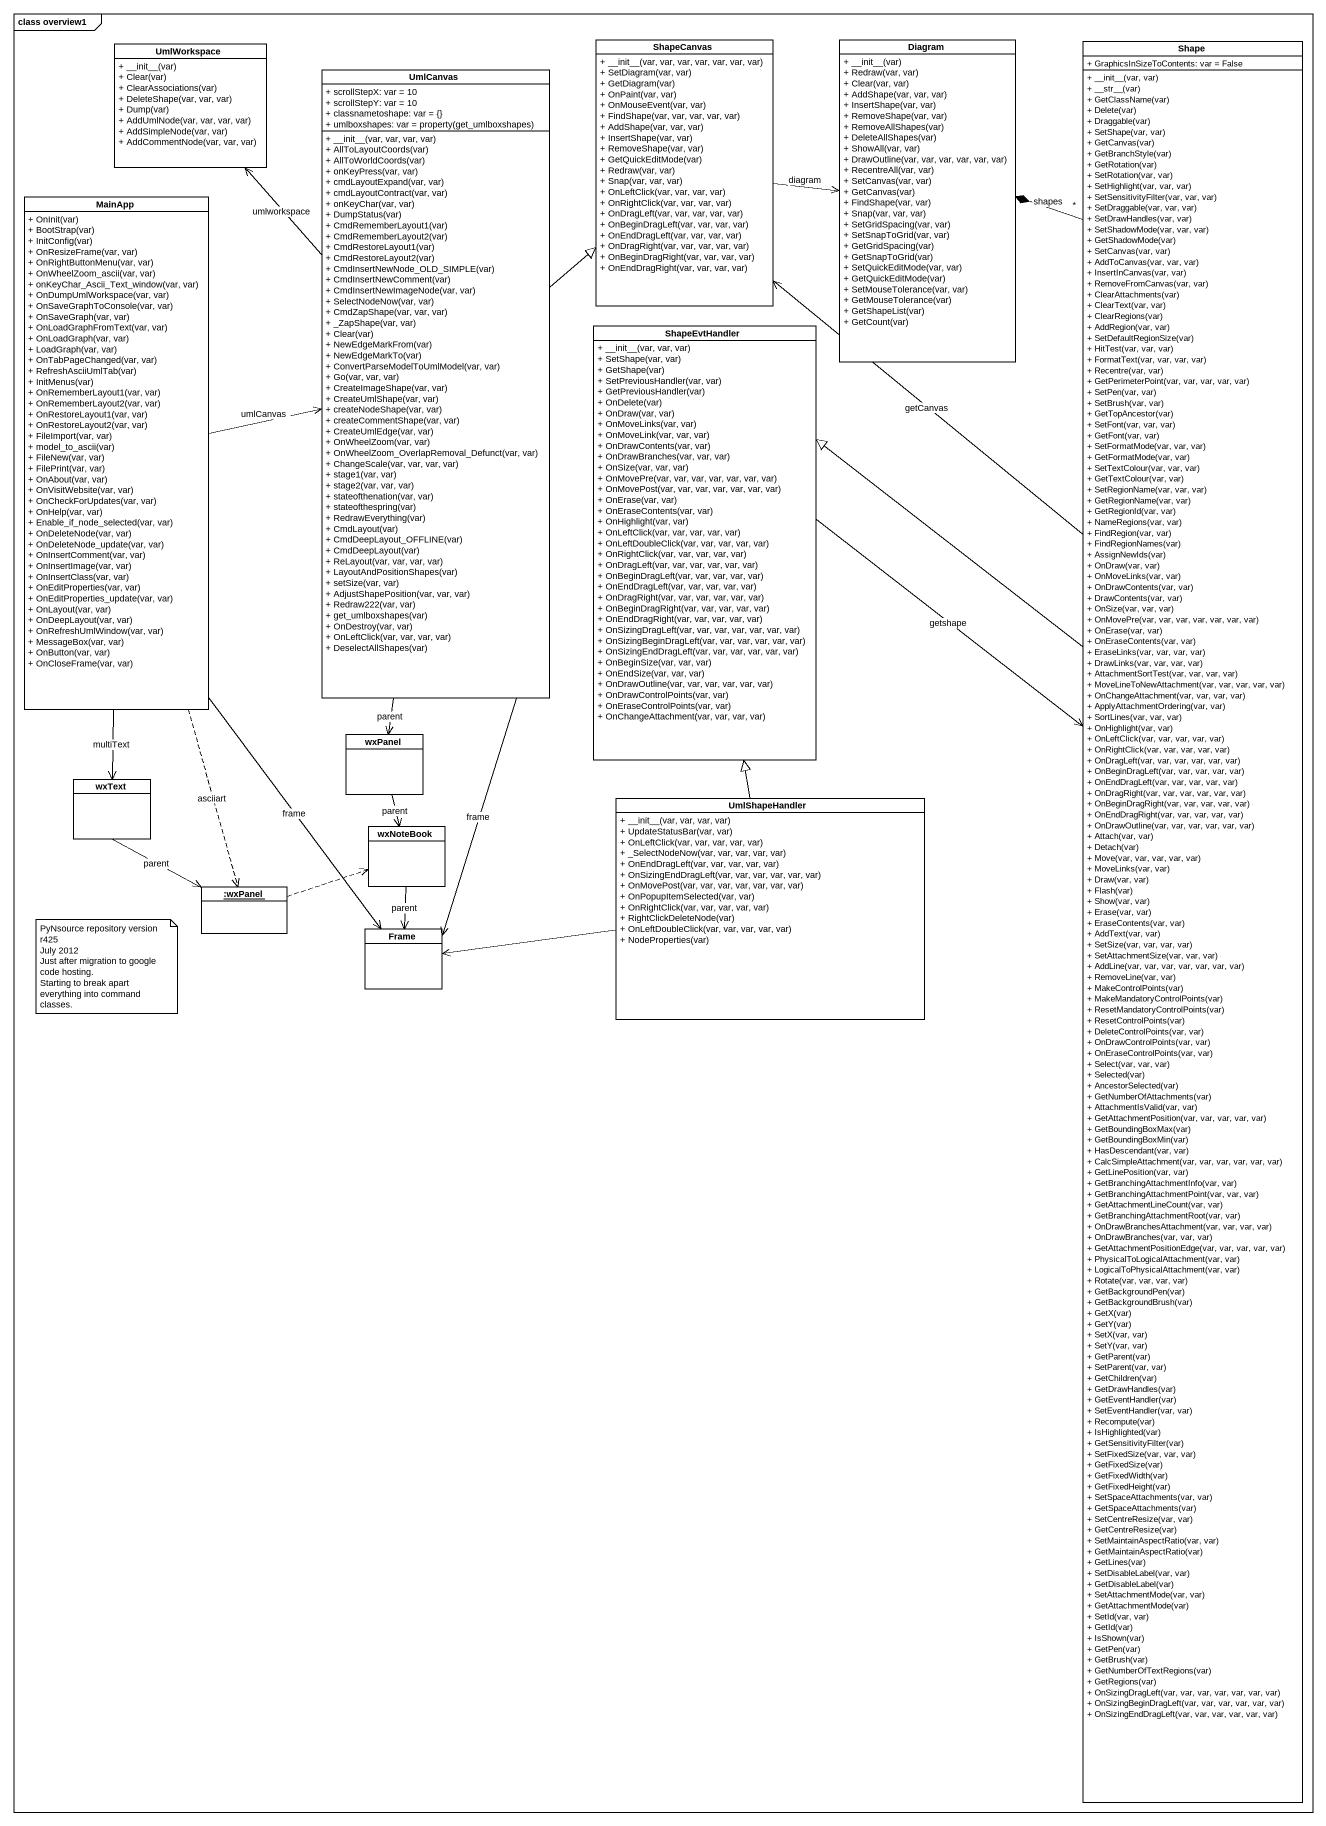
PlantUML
@startuml
mainframe class overview1
hide circle
hide empty members
skinparam classAttributeIconSize 0
class UmlWorkspace {
  + ~__init~__(var)
  + Clear(var)
  + ClearAssociations(var)
  + DeleteShape(var, var, var)
  + Dump(var)
  + AddUmlNode(var, var, var, var)
  + AddSimpleNode(var, var)
  + AddCommentNode(var, var, var)
}
class ShapeCanvas {
  + ~__init~__(var, var, var, var, var, var, var)
  + SetDiagram(var, var)
  + GetDiagram(var)
  + OnPaint(var, var)
  + OnMouseEvent(var, var)
  + FindShape(var, var, var, var, var)
  + AddShape(var, var, var)
  + InsertShape(var, var)
  + RemoveShape(var, var)
  + GetQuickEditMode(var)
  + Redraw(var, var)
  + Snap(var, var, var)
  + OnLeftClick(var, var, var, var)
  + OnRightClick(var, var, var, var)
  + OnDragLeft(var, var, var, var, var)
  + OnBeginDragLeft(var, var, var, var)
  + OnEndDragLeft(var, var, var, var)
  + OnDragRight(var, var, var, var, var)
  + OnBeginDragRight(var, var, var, var)
  + OnEndDragRight(var, var, var, var)
}
class Diagram {
  + ~__init~__(var)
  + Redraw(var, var)
  + Clear(var, var)
  + AddShape(var, var, var)
  + InsertShape(var, var)
  + RemoveShape(var, var)
  + RemoveAllShapes(var)
  + DeleteAllShapes(var)
  + ShowAll(var, var)
  + DrawOutline(var, var, var, var, var, var)
  + RecentreAll(var, var)
  + SetCanvas(var, var)
  + GetCanvas(var)
  + FindShape(var, var)
  + Snap(var, var, var)
  + SetGridSpacing(var, var)
  + SetSnapToGrid(var, var)
  + GetGridSpacing(var)
  + GetSnapToGrid(var)
  + SetQuickEditMode(var, var)
  + GetQuickEditMode(var)
  + SetMouseTolerance(var, var)
  + GetMouseTolerance(var)
  + GetShapeList(var)
  + GetCount(var)
}
class Shape {
  + GraphicsInSizeToContents: var = False
  + ~__init~__(var, var)
  + ~__str~__(var)
  + GetClassName(var)
  + Delete(var)
  + Draggable(var)
  + SetShape(var, var)
  + GetCanvas(var)
  + GetBranchStyle(var)
  + GetRotation(var)
  + SetRotation(var, var)
  + SetHighlight(var, var, var)
  + SetSensitivityFilter(var, var, var)
  + SetDraggable(var, var, var)
  + SetDrawHandles(var, var)
  + SetShadowMode(var, var, var)
  + GetShadowMode(var)
  + SetCanvas(var, var)
  + AddToCanvas(var, var, var)
  + InsertInCanvas(var, var)
  + RemoveFromCanvas(var, var)
  + ClearAttachments(var)
  + ClearText(var, var)
  + ClearRegions(var)
  + AddRegion(var, var)
  + SetDefaultRegionSize(var)
  + HitTest(var, var, var)
  + FormatText(var, var, var, var)
  + Recentre(var, var)
  + GetPerimeterPoint(var, var, var, var, var)
  + SetPen(var, var)
  + SetBrush(var, var)
  + GetTopAncestor(var)
  + SetFont(var, var, var)
  + GetFont(var, var)
  + SetFormatMode(var, var, var)
  + GetFormatMode(var, var)
  + SetTextColour(var, var, var)
  + GetTextColour(var, var)
  + SetRegionName(var, var, var)
  + GetRegionName(var, var)
  + GetRegionId(var, var)
  + NameRegions(var, var)
  + FindRegion(var, var)
  + FindRegionNames(var)
  + AssignNewIds(var)
  + OnDraw(var, var)
  + OnMoveLinks(var, var)
  + OnDrawContents(var, var)
  + DrawContents(var, var)
  + OnSize(var, var, var)
  + OnMovePre(var, var, var, var, var, var, var)
  + OnErase(var, var)
  + OnEraseContents(var, var)
  + EraseLinks(var, var, var, var)
  + DrawLinks(var, var, var, var)
  + AttachmentSortTest(var, var, var, var)
  + MoveLineToNewAttachment(var, var, var, var, var)
  + OnChangeAttachment(var, var, var, var)
  + ApplyAttachmentOrdering(var, var)
  + SortLines(var, var, var)
  + OnHighlight(var, var)
  + OnLeftClick(var, var, var, var, var)
  + OnRightClick(var, var, var, var, var)
  + OnDragLeft(var, var, var, var, var, var)
  + OnBeginDragLeft(var, var, var, var, var)
  + OnEndDragLeft(var, var, var, var, var)
  + OnDragRight(var, var, var, var, var, var)
  + OnBeginDragRight(var, var, var, var, var)
  + OnEndDragRight(var, var, var, var, var)
  + OnDrawOutline(var, var, var, var, var, var)
  + Attach(var, var)
  + Detach(var)
  + Move(var, var, var, var, var)
  + MoveLinks(var, var)
  + Draw(var, var)
  + Flash(var)
  + Show(var, var)
  + Erase(var, var)
  + EraseContents(var, var)
  + AddText(var, var)
  + SetSize(var, var, var, var)
  + SetAttachmentSize(var, var, var)
  + AddLine(var, var, var, var, var, var, var)
  + RemoveLine(var, var)
  + MakeControlPoints(var)
  + MakeMandatoryControlPoints(var)
  + ResetMandatoryControlPoints(var)
  + ResetControlPoints(var)
  + DeleteControlPoints(var, var)
  + OnDrawControlPoints(var, var)
  + OnEraseControlPoints(var, var)
  + Select(var, var, var)
  + Selected(var)
  + AncestorSelected(var)
  + GetNumberOfAttachments(var)
  + AttachmentIsValid(var, var)
  + GetAttachmentPosition(var, var, var, var, var)
  + GetBoundingBoxMax(var)
  + GetBoundingBoxMin(var)
  + HasDescendant(var, var)
  + CalcSimpleAttachment(var, var, var, var, var, var)
  + GetLinePosition(var, var)
  + GetBranchingAttachmentInfo(var, var)
  + GetBranchingAttachmentPoint(var, var, var)
  + GetAttachmentLineCount(var, var)
  + GetBranchingAttachmentRoot(var, var)
  + OnDrawBranchesAttachment(var, var, var, var)
  + OnDrawBranches(var, var, var)
  + GetAttachmentPositionEdge(var, var, var, var, var)
  + PhysicalToLogicalAttachment(var, var)
  + LogicalToPhysicalAttachment(var, var)
  + Rotate(var, var, var, var)
  + GetBackgroundPen(var)
  + GetBackgroundBrush(var)
  + GetX(var)
  + GetY(var)
  + SetX(var, var)
  + SetY(var, var)
  + GetParent(var)
  + SetParent(var, var)
  + GetChildren(var)
  + GetDrawHandles(var)
  + GetEventHandler(var)
  + SetEventHandler(var, var)
  + Recompute(var)
  + IsHighlighted(var)
  + GetSensitivityFilter(var)
  + SetFixedSize(var, var, var)
  + GetFixedSize(var)
  + GetFixedWidth(var)
  + GetFixedHeight(var)
  + SetSpaceAttachments(var, var)
  + GetSpaceAttachments(var)
  + SetCentreResize(var, var)
  + GetCentreResize(var)
  + SetMaintainAspectRatio(var, var)
  + GetMaintainAspectRatio(var)
  + GetLines(var)
  + SetDisableLabel(var, var)
  + GetDisableLabel(var)
  + SetAttachmentMode(var, var)
  + GetAttachmentMode(var)
  + SetId(var, var)
  + GetId(var)
  + IsShown(var)
  + GetPen(var)
  + GetBrush(var)
  + GetNumberOfTextRegions(var)
  + GetRegions(var)
  + OnSizingDragLeft(var, var, var, var, var, var, var)
  + OnSizingBeginDragLeft(var, var, var, var, var, var)
  + OnSizingEndDragLeft(var, var, var, var, var, var)
}
class UmlCanvas {
  + scrollStepX: var = 10
  + scrollStepY: var = 10
  + classnametoshape: var = {}
  {field} + umlboxshapes: var = property(get_umlboxshapes)
  + ~__init~__(var, var, var, var)
  + AllToLayoutCoords(var)
  + AllToWorldCoords(var)
  + onKeyPress(var, var)
  + cmdLayoutExpand(var, var)
  + cmdLayoutContract(var, var)
  + onKeyChar(var, var)
  + DumpStatus(var)
  + CmdRememberLayout1(var)
  + CmdRememberLayout2(var)
  + CmdRestoreLayout1(var)
  + CmdRestoreLayout2(var)
  + CmdInsertNewNode_OLD_SIMPLE(var)
  + CmdInsertNewComment(var)
  + CmdInsertNewImageNode(var, var)
  + SelectNodeNow(var, var)
  + CmdZapShape(var, var, var)
  + _ZapShape(var, var)
  + Clear(var)
  + NewEdgeMarkFrom(var)
  + NewEdgeMarkTo(var)
  + ConvertParseModelToUmlModel(var, var)
  + Go(var, var, var)
  + CreateImageShape(var, var)
  + CreateUmlShape(var, var)
  + createNodeShape(var, var)
  + createCommentShape(var, var)
  + CreateUmlEdge(var, var)
  + OnWheelZoom(var, var)
  + OnWheelZoom_OverlapRemoval_Defunct(var, var)
  + ChangeScale(var, var, var, var)
  + stage1(var, var)
  + stage2(var, var, var)
  + stateofthenation(var, var)
  + stateofthespring(var)
  + RedrawEverything(var)
  + CmdLayout(var)
  + CmdDeepLayout_OFFLINE(var)
  + CmdDeepLayout(var)
  + ReLayout(var, var, var, var)
  + LayoutAndPositionShapes(var)
  + setSize(var, var)
  + AdjustShapePosition(var, var, var)
  + Redraw222(var, var)
  + get_umlboxshapes(var)
  + OnDestroy(var, var)
  + OnLeftClick(var, var, var, var)
  + DeselectAllShapes(var)
}
class MainApp {
  + OnInit(var)
  + BootStrap(var)
  + InitConfig(var)
  + OnResizeFrame(var, var)
  + OnRightButtonMenu(var, var)
  + OnWheelZoom_ascii(var, var)
  + onKeyChar_Ascii_Text_window(var, var)
  + OnDumpUmlWorkspace(var, var)
  + OnSaveGraphToConsole(var, var)
  + OnSaveGraph(var, var)
  + OnLoadGraphFromText(var, var)
  + OnLoadGraph(var, var)
  + LoadGraph(var, var)
  + OnTabPageChanged(var, var)
  + RefreshAsciiUmlTab(var)
  + InitMenus(var)
  + OnRememberLayout1(var, var)
  + OnRememberLayout2(var, var)
  + OnRestoreLayout1(var, var)
  + OnRestoreLayout2(var, var)
  + FileImport(var, var)
  + model_to_ascii(var)
  + FileNew(var, var)
  + FilePrint(var, var)
  + OnAbout(var, var)
  + OnVisitWebsite(var, var)
  + OnCheckForUpdates(var, var)
  + OnHelp(var, var)
  + Enable_if_node_selected(var, var)
  + OnDeleteNode(var, var)
  + OnDeleteNode_update(var, var)
  + OnInsertComment(var, var)
  + OnInsertImage(var, var)
  + OnInsertClass(var, var)
  + OnEditProperties(var, var)
  + OnEditProperties_update(var, var)
  + OnLayout(var, var)
  + OnDeepLayout(var, var)
  + OnRefreshUmlWindow(var, var)
  + MessageBox(var, var)
  + OnButton(var, var)
  + OnCloseFrame(var, var)
}
class ShapeEvtHandler {
  + ~__init~__(var, var, var)
  + SetShape(var, var)
  + GetShape(var)
  + SetPreviousHandler(var, var)
  + GetPreviousHandler(var)
  + OnDelete(var)
  + OnDraw(var, var)
  + OnMoveLinks(var, var)
  + OnMoveLink(var, var, var)
  + OnDrawContents(var, var)
  + OnDrawBranches(var, var, var)
  + OnSize(var, var, var)
  + OnMovePre(var, var, var, var, var, var, var)
  + OnMovePost(var, var, var, var, var, var, var)
  + OnErase(var, var)
  + OnEraseContents(var, var)
  + OnHighlight(var, var)
  + OnLeftClick(var, var, var, var, var)
  + OnLeftDoubleClick(var, var, var, var, var)
  + OnRightClick(var, var, var, var, var)
  + OnDragLeft(var, var, var, var, var, var)
  + OnBeginDragLeft(var, var, var, var, var)
  + OnEndDragLeft(var, var, var, var, var)
  + OnDragRight(var, var, var, var, var, var)
  + OnBeginDragRight(var, var, var, var, var)
  + OnEndDragRight(var, var, var, var, var)
  + OnSizingDragLeft(var, var, var, var, var, var, var)
  + OnSizingBeginDragLeft(var, var, var, var, var, var)
  + OnSizingEndDragLeft(var, var, var, var, var, var)
  + OnBeginSize(var, var, var)
  + OnEndSize(var, var, var)
  + OnDrawOutline(var, var, var, var, var, var)
  + OnDrawControlPoints(var, var)
  + OnEraseControlPoints(var, var)
  + OnChangeAttachment(var, var, var, var)
}
class wxPanel
class wxText
class UmlShapeHandler {
  + ~__init~__(var, var, var, var)
  + UpdateStatusBar(var, var)
  + OnLeftClick(var, var, var, var, var)
  + _SelectNodeNow(var, var, var, var, var)
  + OnEndDragLeft(var, var, var, var, var)
  + OnSizingEndDragLeft(var, var, var, var, var, var)
  + OnMovePost(var, var, var, var, var, var, var)
  + OnPopupItemSelected(var, var)
  + OnRightClick(var, var, var, var, var)
  + RightClickDeleteNode(var)
  + OnLeftDoubleClick(var, var, var, var, var)
  + NodeProperties(var)
}
class wxNoteBook
object ":wxPanel" as wxPanel_2
class "Frame" as Frame_
ShapeCanvas -right-> Diagram : diagram
Shape -up-> ShapeCanvas : getCanvas
Shape "*" -up-* Diagram : shapes
Shape -up-|> ShapeEvtHandler
UmlCanvas -up-> UmlWorkspace : umlworkspace
UmlCanvas -up-|> ShapeCanvas
UmlCanvas --> wxPanel : parent
UmlCanvas --> Frame_ : frame
MainApp -right-> UmlCanvas : umlCanvas
MainApp --> wxText : multiText
MainApp ..> wxPanel_2 : asciiart
MainApp --> Frame_ : frame
ShapeEvtHandler --> Shape : getshape
wxPanel --> wxNoteBook : parent
wxText --> wxPanel_2 : parent
UmlShapeHandler -up-|> ShapeEvtHandler
UmlShapeHandler -left-> Frame_
wxNoteBook --> Frame_ : parent
wxPanel_2 .right.> wxNoteBook
note as N1
  PyNsource repository version r425
  July 2012
  Just after migration to google code hosting.
  Starting to break apart everything into command classes.
end note
@enduml
